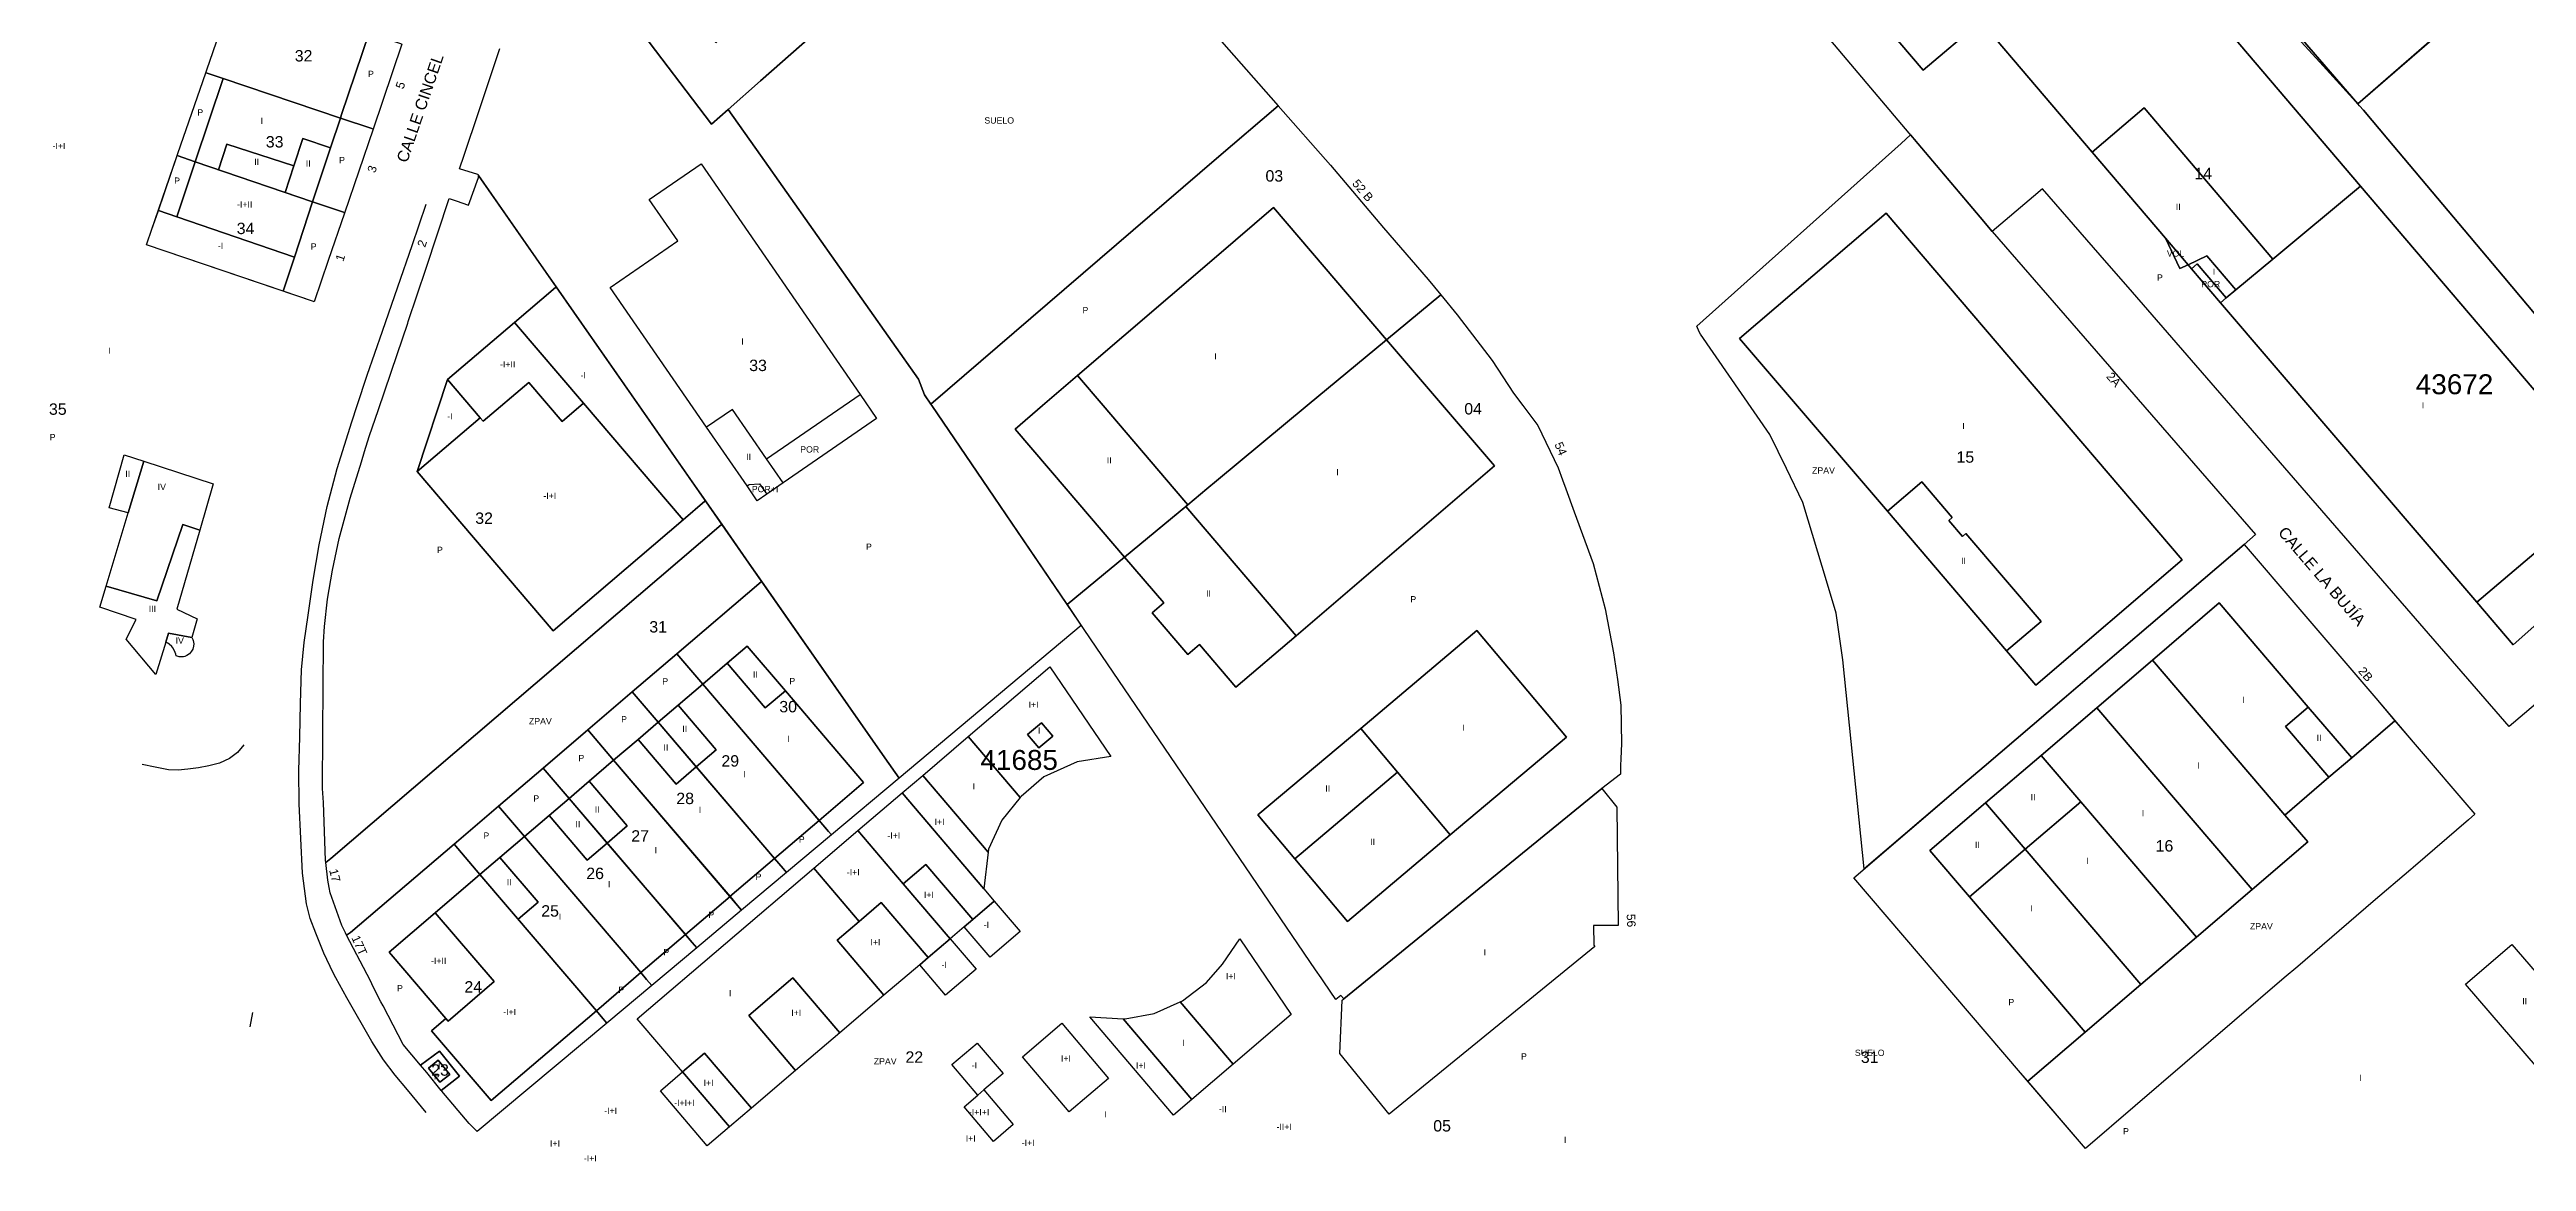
# Model space of a CAD drawing. Header units: millimetres. Extents: x 2440 to 3220, y 1839 to 2413.
# Drawn here: x 2441.9 to 2876.5, y 1838.8 to 2033.8 of the extents above; entities that cross this region are included whole.
import ezdxf
from ezdxf.enums import TextEntityAlignment as Align

# ---------------------------------------------------------------- set-up
doc = ezdxf.new("R2010")
doc.units = ezdxf.units.MM
for name, color, linetype in [('140200', 6, 'Continuous'), ('145101', 6, 'Continuous'), ('145201', 1, 'Continuous'), ('BORDILLO', 8, 'Continuous'), ('PG-AA', 8, 'Continuous'), ('PG-LI', 4, 'Continuous'), ('PG-LP', 6, 'Continuous'), ('TXT_CALLE', 7, 'Continuous'), ('TXT_NUM_POLICIA', 7, 'Continuous')]:
    doc.layers.add(name, color=color, linetype=linetype)
doc.styles.add('Arial', font='Arial Regular.ttf')
doc.styles.get("Standard").update_dxf_attribs({"font": 'ARIAL.TTF'})

msp = doc.modelspace()

# ---------------------------------------------------------------- linework, layer by layer
at = {"layer": '140200'}
for points in [[(2846.89, 2024.3), (2840.81, 2030.95), (2836.37, 2035.82), (2817.51, 2056.44), (2835.25, 2071.77), (2836.37, 2072.73), (2866.42, 2098.7), (2870.46, 2102.19), (2896.52, 2124.71), (2901.45, 2128.97), (2907.76, 2121.56), (2924.26, 2102.19), (2929.63, 2095.87), (2846.89, 2024.3), (2846.89, 2024.3)], [(2791.6, 2009.39), (2790.02, 2008.05), (2782.73, 2001.91), (2780.64, 2004.42), (2731.72, 2062.28), (2729.56, 2064.85), (2737.59, 2071.77), (2740.27, 2074.07), (2774.82, 2103.84), (2787.42, 2090.46), (2801.91, 2074.07), (2803.95, 2071.77), (2806.59, 2068.78), (2817.51, 2056.44), (2836.37, 2035.82), (2840.81, 2030.95), (2847.23, 2023.93), (2847.9, 2023.19), (2852.16, 2018.13), (2872.39, 1994.07), (2879.73, 1985.34)], [(2930.61, 2094.73), (2950.74, 2071.77), (2957.26, 2064.34), (2961.37, 2059.65), (2963.86, 2056.81), (2961.37, 2054.69), (2958.74, 2052.46), (2928.23, 2026.54), (2926.91, 2025.41), (2925.17, 2023.93), (2918.33, 2018.13), (2907.75, 2009.14), (2879.73, 1985.34), (2872.39, 1994.07), (2852.16, 2018.13), (2847.9, 2023.19), (2847.23, 2023.93), (2846.89, 2024.3), (2929.63, 2095.87), (2930.61, 2094.73), (2930.61, 2094.73)], [(2596.52, 1971.6), (2595.38, 1973.27), (2594.38, 1976.02), (2566.64, 2015.29), (2560.97, 2023.32), (2566.64, 2028.31), (2581.14, 2041.07), (2588.67, 2047.69), (2616.05, 2071.78), (2616.48, 2072.16), (2616.78, 2071.78), (2623.53, 2063.23), (2640.34, 2043.32), (2642.33, 2041.07), (2646.64, 2036.21), (2651.84, 2030.35), (2657.44, 2023.97), (2646.64, 2014.69), (2596.52, 1971.6), (2596.52, 1971.6)], [(2531.69, 2055.38), (2558.02, 2020.72), (2560.97, 2023.32), (2566.64, 2015.29), (2594.38, 1976.02), (2595.38, 1973.27), (2596.52, 1971.6), (2596.67, 1971.38), (2606.63, 1956.74), (2620.24, 1936.74), (2620.44, 1936.45), (2622.92, 1932.81), (2590.94, 1906.02), (2588.45, 1909.59), (2564.61, 1943.71), (2557.62, 1953.72), (2517.13, 2011.71), (2517.13, 2011.84), (2517.01, 2011.88), (2513.8, 2012.89), (2514.62, 2015.31), (2517.19, 2022.94), (2517.96, 2025.21), (2520.9, 2033.98)], [(2581.14, 2041.07), (2566.64, 2028.31), (2560.97, 2023.32), (2558.02, 2020.72), (2531.69, 2055.38)], [(2469.47, 2030.27), (2474.46, 2044.72), (2497.96, 2036.74), (2503.44, 2034.88), (2503.72, 2034.79), (2498.67, 2019.88), (2498.41, 2019.97), (2492.92, 2021.81), (2472.32, 2028.73), (2469.53, 2029.67), (2469.3, 2029.75), (2469.47, 2030.27), (2469.47, 2030.27)], [(2498.41, 2019.97), (2498.67, 2019.88), (2493.62, 2005.15), (2493.46, 2005.28), (2488.01, 2007.1), (2467.46, 2014.15), (2464.29, 2015.23), (2464.41, 2015.58), (2469.3, 2029.75), (2469.53, 2029.67), (2472.32, 2028.73), (2492.92, 2021.81), (2498.41, 2019.97), (2498.41, 2019.97)], [(2596.67, 1971.38), (2596.52, 1971.6), (2646.64, 2014.69), (2657.44, 2023.97), (2666.63, 2013.52), (2675.93, 2002.55), (2683.81, 1993.48), (2686.01, 1990.8), (2676.5, 1982.92), (2662.58, 1971.38), (2646.64, 1958.17), (2644.92, 1956.74), (2641.59, 1953.98), (2630.52, 1944.8), (2620.44, 1936.45), (2606.63, 1956.74), (2596.67, 1971.38), (2596.67, 1971.38)], [(2766.77, 2017.37), (2768.43, 2018.85), (2780.64, 2004.42), (2782.73, 2001.91), (2828.93, 1948.77), (2826.97, 1947), (2810.19, 1932.68), (2795.37, 1920.03), (2781.33, 1908.05), (2777.61, 1904.88), (2760.27, 1890.1), (2756.52, 1926.75), (2755.39, 1934.98), (2753.86, 1940.06), (2749.55, 1954.37), (2746.64, 1960.33), (2743.73, 1966.28), (2731.57, 1983.9), (2731.31, 1984.28), (2730.93, 1985.3), (2766.77, 2017.37), (2766.77, 2017.37)], [(2464.23, 2015.04), (2464.29, 2015.23), (2467.46, 2014.15), (2488.01, 2007.1), (2493.46, 2005.28), (2493.62, 2005.15), (2490.78, 1996.83), (2488.29, 1989.59), (2488.19, 1989.63), (2458.89, 1999.57), (2459.01, 1999.91), (2459.78, 2002.16), (2464.23, 2015.04), (2464.23, 2015.04)], [(2517.13, 2011.71), (2528.55, 1995.35), (2554.75, 1957.83), (2557.62, 1953.72), (2559.83, 1950.56), (2559.74, 1950.48), (2491.21, 1891.92), (2490.37, 1891.2), (2490.32, 1891.59), (2489.94, 1901.73), (2489.76, 1904.21), (2489.84, 1914.01), (2489.97, 1929.94), (2490.11, 1932.61), (2490.68, 1937.43), (2491.54, 1942.51), (2492.72, 1948.07), (2494.62, 1955.13), (2496.59, 1961.51), (2497.16, 1963.32), (2497.98, 1965.96), (2499.59, 1970.67), (2502.87, 1980.35), (2504.74, 1985.85), (2504.82, 1986.09), (2507.95, 1995.5), (2512.01, 2007.71), (2513.25, 2007.27), (2515.4, 2006.51), (2517.13, 2011.37), (2517.13, 2011.71), (2517.13, 2011.71)], [(2883.9, 1923.88), (2873.49, 1915.07), (2836.36, 1957.83), (2824.6, 1971.37), (2806.59, 1992.12), (2804.9, 1994.07), (2801.7, 1997.75), (2791.6, 2009.39), (2791.6, 2009.39)], [(2717.59, 1909.41), (2717.55, 1908.26), (2717.53, 1906.74), (2714.23, 1904.18), (2668.97, 1867.29), (2668.46, 1867.88), (2667.58, 1867.19), (2665.47, 1870.29), (2665, 1870.98), (2664.03, 1872.41), (2646.64, 1897.96), (2620.44, 1936.45), (2630.52, 1944.8), (2641.59, 1953.98), (2644.92, 1956.74), (2646.64, 1958.17), (2662.58, 1971.38), (2676.5, 1982.92), (2686.01, 1990.8), (2688.89, 1987.29), (2695.02, 1979.26), (2698.77, 1973.52), (2700.37, 1971.37), (2703, 1967.86), (2706.58, 1960.44), (2707.35, 1958.34), (2707.94, 1956.74), (2709.4, 1952.76), (2712.72, 1943.64), (2714.85, 1935.71), (2716.3, 1928.02), (2717, 1923.34), (2717.6, 1918.79), (2717.7, 1912.12), (2717.59, 1909.41), (2717.59, 1909.41)], [(2491.21, 1891.92), (2559.74, 1950.48), (2559.83, 1950.56), (2564.61, 1943.71), (2566.82, 1940.55), (2566.73, 1940.47), (2551.94, 1927.83), (2544.12, 1921.15), (2536.32, 1914.47), (2528.49, 1907.79), (2520.68, 1901.12), (2512.86, 1894.44), (2494.7, 1878.92), (2494.01, 1878.48), (2493.81, 1878.88), (2493.64, 1879.21), (2493.17, 1880.15), (2491.13, 1885.89), (2490.95, 1886.81), (2490.71, 1888.15), (2490.37, 1891.2), (2491.21, 1891.92), (2491.21, 1891.92)], [(2799.1, 1841.03), (2787.74, 1854.32), (2758.47, 1888.56), (2777.61, 1904.88), (2781.33, 1908.05), (2795.37, 1920.03), (2797.86, 1922.16), (2810.19, 1932.68), (2826.97, 1947), (2836.36, 1936.02), (2850.04, 1920.03), (2856.61, 1912.35), (2867.46, 1899.67), (2866.32, 1898.69), (2856.61, 1890.36), (2856.19, 1890), (2849.61, 1884.36), (2836.36, 1872.99), (2834.01, 1870.97), (2799.1, 1841.03), (2799.1, 1841.03)], [(2566.73, 1940.47), (2566.82, 1940.55), (2588.45, 1909.59), (2590.94, 1906.02), (2579.07, 1896.07), (2578.59, 1896.63), (2556.49, 1922.51), (2551.94, 1927.83), (2566.73, 1940.47), (2566.73, 1940.47)], [(2578.59, 1896.63), (2579.07, 1896.07), (2571.18, 1889.46), (2570.6, 1890.14), (2569.09, 1891.91), (2548.67, 1915.83), (2544.12, 1921.15), (2551.94, 1927.83), (2556.49, 1922.51), (2578.59, 1896.63), (2578.59, 1896.63)], [(2570.6, 1890.14), (2571.18, 1889.46), (2563.31, 1882.87), (2562.62, 1883.67), (2540.85, 1909.15), (2536.32, 1914.47), (2544.12, 1921.15), (2548.67, 1915.83), (2569.09, 1891.91), (2570.6, 1890.14), (2570.6, 1890.14)], [(2562.62, 1883.67), (2563.31, 1882.87), (2555.43, 1876.26), (2554.63, 1877.19), (2533.03, 1902.47), (2528.49, 1907.79), (2536.32, 1914.47), (2540.85, 1909.15), (2562.62, 1883.67), (2562.62, 1883.67)], [(2554.63, 1877.19), (2555.43, 1876.26), (2547.55, 1869.66), (2546.65, 1870.71), (2545.65, 1871.9), (2525.22, 1895.79), (2520.68, 1901.12), (2528.49, 1907.79), (2533.03, 1902.47), (2554.63, 1877.19), (2554.63, 1877.19)], [(2546.65, 1870.71), (2547.55, 1869.66), (2539.67, 1863.06), (2538.67, 1864.23), (2537.84, 1865.22), (2517.41, 1889.12), (2512.86, 1894.44), (2520.68, 1901.12), (2525.22, 1895.79), (2545.65, 1871.9), (2546.65, 1870.71), (2546.65, 1870.71)], [(2494.7, 1878.92), (2512.86, 1894.44), (2517.41, 1889.12), (2537.84, 1865.22), (2538.67, 1864.23), (2539.67, 1863.06), (2516.94, 1844.01), (2515.53, 1845.46), (2510.73, 1851.09), (2510.61, 1851.24), (2513.81, 1853.77), (2510.29, 1858.15), (2506.95, 1855.69), (2503.93, 1859.3), (2500.43, 1866.06), (2500.03, 1866.79), (2498.69, 1869.43), (2498.2, 1870.44), (2494.01, 1878.48), (2494.7, 1878.92), (2494.7, 1878.92)], [(2510.61, 1851.24), (2508.07, 1854.37), (2506.95, 1855.69), (2510.29, 1858.15), (2513.81, 1853.77), (2510.61, 1851.24), (2510.61, 1851.24)]]:
    msp.add_lwpolyline(points, dxfattribs=at)
at = {"layer": 'BORDILLO'}
msp.add_line((2477.08, 1862.37), (2477.56, 1864.89), dxfattribs=at)
for points in [[(2507.95, 1847.39), (2506.31, 1849.35), (2504.68, 1851.33), (2502.53, 1853.93), (2500.48, 1856.6), (2498.42, 1859.84), (2494.04, 1867.48), (2492.12, 1870.98), (2491.64, 1871.85), (2490.02, 1875.3), (2488.6, 1878.85), (2487.62, 1881.37), (2486.96, 1883.97), (2486.61, 1886.66), (2486.26, 1889.35), (2485.96, 1895.44), (2485.66, 1901.52), (2485.63, 1907.37), (2485.79, 1913.23), (2485.89, 1919.12), (2486.1, 1925.01), (2486.57, 1929.81), (2487.24, 1934.59), (2488.15, 1940.77), (2489.19, 1946.93), (2490.58, 1953.68), (2492.35, 1960.35), (2494.91, 1968.54), (2495.86, 1971.38), (2497.62, 1976.68), (2500.32, 1984.43), (2503, 1992.18), (2505.48, 1999.44), (2507.95, 2006.7)], [(2475.99, 1911.89), (2474.88, 1910.5), (2473.47, 1909.44), (2471.69, 1908.66), (2469.85, 1908.16), (2468.01, 1907.83), (2466.15, 1907.58), (2464.43, 1907.41), (2462.73, 1907.5), (2460.43, 1907.97), (2458.14, 1908.44)]]:
    msp.add_lwpolyline(points, dxfattribs=at)
at = {"layer": 'PG-LI'}
for p, q in [((2547.11, 2007.52, 586.17), (2556.2, 2013.79, 586.17)), ((2556.2, 2013.79, 586.17), (2584.1, 1973.33, 586.17)), ((2552.1, 2000.28, 586.17), (2547.11, 2007.52, 586.17)), ((2540.25, 1992.11, 586.17), (2552.1, 2000.28, 586.17)), ((2557.17, 1967.56, 586.17), (2540.25, 1992.11, 586.17)), ((2567.68, 1962, 586.17), (2584.1, 1973.33, 586.17)), ((2584.1, 1973.33, 586.17), (2587, 1969.12, 586.17)), ((2561.7, 1970.68, 586.17), (2557.17, 1967.56, 586.17)), ((2567.68, 1962, 586.17), (2561.7, 1970.68, 586.17)), ((2587, 1969.12, 586.17), (2570.58, 1957.8, 586.17)), ((2564.27, 1957.27, 586.17), (2557.17, 1967.56, 586.17)), ((2570.58, 1957.8, 586.17), (2567.68, 1962, 586.17)), ((2564.27, 1957.27, 586.17), (2564.62, 1957.52, 586.17)), ((2566.06, 1954.68, 586.17), (2564.27, 1957.27, 586.17)), ((2564.62, 1957.52, 586.17), (2566.48, 1957.66, 586.17)), ((2567.74, 1955.84, 586.17), (2566.06, 1954.68, 586.17)), ((2566.48, 1957.66, 586.17), (2567.74, 1955.84, 586.17)), ((2570.58, 1957.8, 586.17), (2567.74, 1955.84, 586.17))]:
    msp.add_line(p, q, dxfattribs=at)
for points in [[(2846.89, 2024.3), (2840.81, 2030.95), (2836.37, 2035.82), (2817.51, 2056.44), (2835.25, 2071.77), (2836.37, 2072.73), (2866.42, 2098.7), (2870.46, 2102.19), (2896.52, 2124.71), (2901.45, 2128.97), (2907.76, 2121.56), (2924.26, 2102.19), (2929.63, 2095.87), (2928.38, 2094.79), (2904.14, 2122.86), (2822.61, 2052.41), (2846.89, 2024.3), (2846.89, 2024.3)], [(2846.89, 2024.3), (2822.61, 2052.41), (2904.14, 2122.86), (2928.38, 2094.79), (2920.82, 2088.25), (2911.71, 2098.81), (2912.46, 2099.46), (2909.85, 2102.49), (2909.09, 2101.82), (2899.94, 2112.43), (2888.59, 2102.62), (2879.49, 2094.77), (2876.54, 2092.21), (2841.67, 2062.08), (2839.41, 2060.12), (2843.97, 2054.82), (2860.32, 2035.91), (2846.89, 2024.3), (2846.89, 2024.3)], [(2791.6, 2009.39), (2790.02, 2008.05), (2782.73, 2001.91), (2780.64, 2004.42), (2731.72, 2062.28), (2729.56, 2064.85), (2737.59, 2071.77), (2740.27, 2074.07), (2774.82, 2103.84), (2787.42, 2090.46), (2801.91, 2074.07), (2803.95, 2071.77), (2806.59, 2068.78), (2817.51, 2056.44), (2836.37, 2035.82), (2840.81, 2030.95), (2847.23, 2023.93), (2847.9, 2023.19), (2852.16, 2018.13), (2872.39, 1994.07), (2879.73, 1985.34)], [(2930.61, 2094.73), (2950.74, 2071.77), (2957.26, 2064.34), (2961.37, 2059.65), (2963.86, 2056.81), (2961.37, 2054.69), (2958.74, 2052.46), (2928.23, 2026.54), (2926.91, 2025.41), (2925.17, 2023.93), (2918.33, 2018.13), (2907.75, 2009.14), (2879.73, 1985.34), (2872.39, 1994.07), (2852.16, 2018.13), (2847.9, 2023.19), (2847.23, 2023.93), (2846.89, 2024.3), (2929.63, 2095.87), (2930.61, 2094.73), (2930.61, 2094.73)], [(2847.4, 2009.86), (2781.51, 2087.24), (2747.07, 2057.89), (2770.66, 2030.18), (2780.74, 2038.77), (2800.28, 2015.83), (2813.16, 2000.72), (2815.69, 1995.39), (2817.11, 1996.07), (2817.72, 1995.36), (2822.79, 1989.42), (2867.79, 1936.86), (2874.17, 1929.4), (2883.08, 1937.27)], [(2800.28, 2015.83), (2780.74, 2038.77), (2770.66, 2030.18), (2747.07, 2057.89), (2781.51, 2087.24), (2847.4, 2009.86), (2832.01, 1997.08), (2809.41, 2023.61), (2800.28, 2015.83), (2800.28, 2015.83)], [(2584.44, 2043.97), (2581.14, 2041.07), (2566.64, 2028.31), (2560.97, 2023.32), (2558.02, 2020.72), (2531.69, 2055.38), (2529.4, 2058.38), (2530.46, 2061.82), (2531.07, 2062.36), (2531.92, 2061.39), (2541.48, 2069.81), (2543.54, 2067.47), (2536.08, 2060.91), (2545.79, 2049.88), (2558.81, 2035.07), (2566.49, 2041.82), (2558.15, 2051.29), (2585.22, 2075.1), (2597.06, 2061.64), (2581.19, 2047.67), (2584.44, 2043.97), (2584.44, 2043.97)], [(2596.52, 1971.6), (2595.38, 1973.27), (2594.38, 1976.02), (2566.64, 2015.29), (2560.97, 2023.32), (2566.64, 2028.31), (2581.14, 2041.07), (2588.67, 2047.69), (2616.05, 2071.78), (2616.48, 2072.16), (2616.78, 2071.78), (2623.53, 2063.23), (2640.34, 2043.32), (2642.33, 2041.07), (2646.64, 2036.21), (2651.84, 2030.35), (2657.44, 2023.97), (2646.64, 2014.69), (2596.52, 1971.6), (2596.52, 1971.6)], [(2531.69, 2055.38), (2558.02, 2020.72), (2560.97, 2023.32), (2566.64, 2015.29), (2594.38, 1976.02), (2595.38, 1973.27), (2596.52, 1971.6), (2596.67, 1971.38), (2606.63, 1956.74), (2620.24, 1936.74), (2620.44, 1936.45), (2622.92, 1932.81), (2590.94, 1906.02), (2588.45, 1909.59), (2564.61, 1943.71), (2557.62, 1953.72), (2517.13, 2011.71), (2517.13, 2011.84), (2517.01, 2011.88), (2513.8, 2012.89), (2514.62, 2015.31), (2517.19, 2022.94), (2517.96, 2025.21), (2520.9, 2033.98)], [(2469.47, 2030.27), (2474.46, 2044.72), (2497.96, 2036.74), (2493.13, 2022.44), (2492.92, 2021.81), (2472.32, 2028.73), (2469.53, 2029.67), (2469.3, 2029.75), (2469.47, 2030.27), (2469.47, 2030.27)], [(2493.13, 2022.44), (2497.96, 2036.74), (2503.44, 2034.88), (2503.72, 2034.79), (2498.67, 2019.88), (2498.41, 2019.97), (2492.92, 2021.81), (2493.13, 2022.44), (2493.13, 2022.44)], [(2467.46, 2014.15), (2464.29, 2015.23), (2464.41, 2015.58), (2469.3, 2029.75), (2469.53, 2029.67), (2472.32, 2028.73), (2467.46, 2014.15), (2467.46, 2014.15)], [(2471.53, 2012.75), (2467.46, 2014.15), (2472.32, 2028.73), (2492.92, 2021.81), (2491.18, 2016.6), (2486.31, 2018.2), (2484.75, 2013.4), (2472.99, 2017.21), (2471.53, 2012.75), (2471.53, 2012.75)], [(2492.92, 2021.81), (2498.41, 2019.97), (2498.67, 2019.88), (2493.62, 2005.15), (2493.46, 2005.28), (2488.01, 2007.1), (2491.18, 2016.6), (2492.92, 2021.81), (2492.92, 2021.81)], [(2596.52, 1971.6), (2646.64, 2014.69), (2657.44, 2023.97), (2666.63, 2013.52), (2675.93, 2002.55), (2683.81, 1993.48), (2686.01, 1990.8), (2676.5, 1982.92), (2656.65, 2006.1), (2646.64, 1997.53), (2622.24, 1976.63), (2616.11, 1971.38), (2611.29, 1967.25), (2620.29, 1956.74), (2630.52, 1944.8), (2620.44, 1936.45), (2606.63, 1956.74), (2596.67, 1971.38), (2596.52, 1971.6), (2596.52, 1971.6)], [(2813.16, 2000.72), (2800.28, 2015.83), (2809.41, 2023.61), (2832.01, 1997.08), (2825.48, 1991.66), (2820.4, 1997.63), (2817.11, 1996.07), (2813.16, 2000.72), (2813.16, 2000.72)], [(2483.22, 2008.74), (2471.53, 2012.75), (2472.99, 2017.21), (2484.75, 2013.4), (2483.22, 2008.74), (2483.22, 2008.74)], [(2488.01, 2007.1), (2483.22, 2008.74), (2484.75, 2013.4), (2486.31, 2018.2), (2491.18, 2016.6), (2488.01, 2007.1), (2488.01, 2007.1)], [(2766.77, 2017.37), (2768.43, 2018.85), (2780.64, 2004.42), (2782.73, 2001.91), (2828.93, 1948.77), (2826.97, 1947), (2810.19, 1932.68), (2795.37, 1920.03), (2781.33, 1908.05), (2777.61, 1904.88), (2760.27, 1890.1), (2756.52, 1926.75), (2755.39, 1934.98), (2753.86, 1940.06), (2749.55, 1954.37), (2746.64, 1960.33), (2743.73, 1966.28), (2731.57, 1983.9), (2731.31, 1984.28), (2730.93, 1985.3), (2766.77, 2017.37), (2766.77, 2017.37)], [(2464.23, 2004.47), (2460.97, 2005.59), (2464.23, 2015.04), (2464.29, 2015.23), (2467.46, 2014.15), (2464.23, 2004.47), (2464.23, 2004.47)], [(2484.85, 1997.4), (2464.23, 2004.47), (2467.46, 2014.15), (2488.01, 2007.1), (2484.85, 1997.4), (2484.85, 1997.4)], [(2517.13, 2011.71), (2528.55, 1995.35), (2530.76, 1992.19), (2530.67, 1992.11), (2523.48, 1985.97), (2511.73, 1975.93), (2506.38, 1959.8), (2530.26, 1931.86), (2553.06, 1951.35), (2556.86, 1954.59), (2556.96, 1954.67), (2557.62, 1953.72), (2559.83, 1950.56), (2559.74, 1950.48), (2491.21, 1891.92), (2490.37, 1891.2), (2490.32, 1891.59), (2489.94, 1901.73), (2489.76, 1904.21), (2489.84, 1914.01), (2489.97, 1929.94), (2490.11, 1932.61), (2490.68, 1937.43), (2491.54, 1942.51), (2492.72, 1948.07), (2494.62, 1955.13), (2496.59, 1961.51), (2497.16, 1963.32), (2497.98, 1965.96), (2499.59, 1970.67), (2502.87, 1980.35), (2504.74, 1985.85), (2504.82, 1986.09), (2507.95, 1995.5), (2512.01, 2007.71), (2513.25, 2007.27), (2515.4, 2006.51), (2517.13, 2011.37), (2517.13, 2011.71), (2517.13, 2011.71)], [(2883.9, 1923.88), (2873.49, 1915.07), (2836.36, 1957.83), (2824.6, 1971.37), (2806.59, 1992.12), (2804.9, 1994.07), (2801.7, 1997.75), (2791.6, 2009.39), (2791.6, 2009.39)], [(2867.79, 1936.86), (2822.79, 1989.42), (2823.81, 1990.28), (2825.48, 1991.66), (2832.01, 1997.08), (2847.4, 2009.86), (2892.05, 1957.45), (2867.79, 1936.86), (2867.79, 1936.86)], [(2892.05, 1957.45), (2847.4, 2009.86), (2847.4, 2009.86)], [(2482.9, 1991.42), (2458.89, 1999.57), (2459.01, 1999.91), (2459.78, 2002.16), (2460.97, 2005.59), (2464.23, 2004.47), (2484.85, 1997.4), (2482.9, 1991.42), (2482.9, 1991.42)], [(2488.01, 2007.1), (2493.46, 2005.28), (2493.62, 2005.15), (2490.78, 1996.83), (2488.29, 1989.59), (2488.19, 1989.63), (2482.9, 1991.42), (2484.85, 1997.4), (2488.01, 2007.1), (2488.01, 2007.1)], [(2622.24, 1976.63), (2646.64, 1997.53), (2656.65, 2006.1), (2676.5, 1982.92), (2662.58, 1971.38), (2646.64, 1958.17), (2644.92, 1956.74), (2641.59, 1953.98), (2639.24, 1956.74), (2626.73, 1971.38), (2622.24, 1976.63), (2622.24, 1976.63)], [(2785.29, 1928.34), (2790.42, 1922.34), (2816.11, 1944.31), (2764.12, 2005.11), (2738.43, 1983.14), (2764.36, 1952.82), (2785.29, 1928.34), (2785.29, 1928.34)], [(2764.36, 1952.82), (2738.43, 1983.14), (2764.12, 2005.11), (2816.11, 1944.31), (2790.42, 1922.34), (2785.29, 1928.34), (2791.33, 1933.51), (2778.14, 1948.93), (2777.53, 1948.41), (2775.13, 1951.22), (2775.74, 1951.73), (2770.4, 1957.98), (2764.36, 1952.82), (2764.36, 1952.82)], [(2813.16, 2000.72), (2817.11, 1996.07), (2815.69, 1995.39), (2813.16, 2000.72), (2813.16, 2000.72)], [(2817.72, 1995.36), (2817.11, 1996.07), (2820.4, 1997.63), (2825.48, 1991.66), (2823.81, 1990.28), (2818.74, 1996.23), (2817.72, 1995.36), (2817.72, 1995.36)], [(2822.79, 1989.42), (2817.72, 1995.36), (2818.74, 1996.23), (2823.81, 1990.28), (2822.79, 1989.42), (2822.79, 1989.42)], [(2530.67, 1992.11), (2530.76, 1992.19), (2554.75, 1957.83), (2556.96, 1954.67), (2556.86, 1954.59), (2553.06, 1951.35), (2535.58, 1971.81), (2523.48, 1985.97), (2530.67, 1992.11), (2530.67, 1992.11)], [(2676.5, 1982.92), (2686.01, 1990.8), (2688.89, 1987.29), (2695.02, 1979.26), (2698.77, 1973.52), (2700.37, 1971.37), (2703, 1967.86), (2706.58, 1960.44), (2707.35, 1958.34), (2707.94, 1956.74), (2709.4, 1952.76), (2712.72, 1943.64), (2714.85, 1935.71), (2716.3, 1928.02), (2717, 1923.34), (2717.6, 1918.79), (2717.7, 1912.12), (2717.59, 1909.41), (2717.55, 1908.26), (2717.53, 1906.74), (2714.23, 1904.18), (2668.97, 1867.29), (2668.46, 1867.88), (2667.58, 1867.19), (2665.47, 1870.29), (2665, 1870.98), (2664.03, 1872.41), (2646.64, 1897.96), (2620.44, 1936.45), (2630.52, 1944.8), (2637.42, 1936.75), (2635.36, 1934.99), (2641.6, 1927.69), (2643.66, 1929.45), (2650.06, 1921.98), (2660.6, 1931.01), (2695.42, 1960.82), (2676.5, 1982.92), (2676.5, 1982.92)], [(2517.45, 1969.25), (2511.73, 1975.93), (2523.48, 1985.97), (2535.58, 1971.81), (2531.82, 1968.59), (2525.97, 1975.44), (2517.99, 1968.62), (2517.45, 1969.25), (2517.45, 1969.25)], [(2660.6, 1931.01), (2641.24, 1953.68), (2641.59, 1953.98), (2644.92, 1956.74), (2646.64, 1958.17), (2662.58, 1971.38), (2676.5, 1982.92), (2695.42, 1960.82), (2660.6, 1931.01), (2660.6, 1931.01)], [(2506.38, 1959.8), (2511.73, 1975.93), (2517.45, 1969.25), (2506.38, 1959.8), (2506.38, 1959.8)], [(2553.06, 1951.35), (2530.26, 1931.86), (2506.38, 1959.8), (2517.45, 1969.25), (2517.99, 1968.62), (2525.97, 1975.44), (2531.82, 1968.59), (2535.58, 1971.81), (2553.06, 1951.35), (2553.06, 1951.35)], [(2630.52, 1944.8), (2620.29, 1956.74), (2611.29, 1967.25), (2616.11, 1971.38), (2622.24, 1976.63), (2626.73, 1971.38), (2639.24, 1956.74), (2641.59, 1953.98), (2630.52, 1944.8), (2630.52, 1944.8)], [(2468.23, 1949.49), (2465.26, 1950.49), (2460.71, 1937.11), (2451.82, 1939.72), (2455.7, 1952.53), (2458.44, 1961.6), (2470.59, 1957.65), (2468.23, 1949.49), (2468.23, 1949.49)], [(2455.7, 1952.53), (2452.36, 1953.42), (2454.95, 1962.73), (2458.44, 1961.6), (2455.7, 1952.53), (2455.7, 1952.53)], [(2785.29, 1928.34), (2764.36, 1952.82), (2770.4, 1957.98), (2775.74, 1951.73), (2775.13, 1951.22), (2777.53, 1948.41), (2778.14, 1948.93), (2791.33, 1933.51), (2785.29, 1928.34), (2785.29, 1928.34)], [(2892.05, 1957.45), (2898.23, 1950.19), (2889.1, 1942.32), (2888.73, 1941.6), (2888.29, 1940.91), (2887.8, 1940.27), (2887.25, 1939.68), (2886.6, 1939.07), (2886.01, 1938.62), (2885.32, 1938.19), (2884.6, 1937.82), (2883.86, 1937.51), (2883.08, 1937.27), (2874.17, 1929.4), (2867.79, 1936.86), (2892.05, 1957.45), (2892.05, 1957.45)], [(2660.6, 1931.01), (2650.06, 1921.98), (2643.66, 1929.45), (2641.6, 1927.69), (2635.36, 1934.99), (2637.42, 1936.75), (2630.52, 1944.8), (2641.24, 1953.68), (2660.6, 1931.01), (2660.6, 1931.01)], [(2462.26, 1929.85), (2460.52, 1924.2), (2455.35, 1930.41), (2457.08, 1933.82), (2450.7, 1936.02), (2451.82, 1939.72), (2460.71, 1937.11), (2465.26, 1950.49), (2468.23, 1949.49), (2464.22, 1935.65), (2467.79, 1933.99), (2466.82, 1930.66), (2462.75, 1931.42), (2462.26, 1929.85), (2462.26, 1929.85)], [(2491.21, 1891.92), (2559.74, 1950.48), (2559.83, 1950.56), (2564.61, 1943.71), (2566.82, 1940.55), (2566.73, 1940.47), (2551.94, 1927.83), (2544.12, 1921.15), (2536.32, 1914.47), (2528.49, 1907.79), (2520.68, 1901.12), (2512.86, 1894.44), (2494.7, 1878.92), (2494.01, 1878.48), (2493.81, 1878.88), (2493.64, 1879.21), (2493.17, 1880.15), (2491.13, 1885.89), (2490.95, 1886.81), (2490.71, 1888.15), (2490.37, 1891.2), (2491.21, 1891.92), (2491.21, 1891.92)], [(2788.99, 1852.86), (2787.74, 1854.32), (2758.47, 1888.56), (2777.61, 1904.88), (2781.33, 1908.05), (2795.37, 1920.03), (2797.86, 1922.16), (2810.19, 1932.68), (2826.97, 1947), (2836.36, 1936.02), (2850.04, 1920.03), (2853.41, 1916.09), (2845.83, 1909.6), (2838.22, 1918.49), (2822.59, 1936.75), (2810.86, 1926.71), (2801.1, 1918.37), (2791.33, 1910.01), (2781.57, 1901.67), (2771.79, 1893.33), (2778.76, 1885.19), (2799.05, 1861.46), (2788.99, 1852.86), (2788.99, 1852.86)], [(2566.73, 1940.47), (2566.82, 1940.55), (2588.45, 1909.59), (2590.94, 1906.02), (2579.07, 1896.07), (2578.59, 1896.63), (2576.91, 1898.61), (2584.72, 1905.28), (2570.99, 1921.34), (2564.3, 1929.18), (2560.78, 1926.18), (2556.49, 1922.51), (2551.94, 1927.83), (2566.73, 1940.47), (2566.73, 1940.47)], [(2834.08, 1899.55), (2810.86, 1926.71), (2822.59, 1936.75), (2838.22, 1918.49), (2834.23, 1915.07), (2841.83, 1906.18), (2834.08, 1899.55), (2834.08, 1899.55)], [(2466.82, 1930.66), (2467, 1930.32), (2467.06, 1930.14), (2467.17, 1929.56), (2467.15, 1929.18), (2467, 1928.62), (2466.81, 1928.27), (2466.44, 1927.83), (2465.96, 1927.51), (2465.59, 1927.36), (2465.41, 1927.32), (2465.02, 1927.27), (2464.63, 1927.3), (2464.08, 1927.46), (2464.02, 1927.76), (2463.81, 1928.33), (2463.5, 1928.85), (2463.31, 1929.09), (2462.87, 1929.51), (2462.62, 1929.68), (2462.26, 1929.85), (2462.75, 1931.42), (2466.82, 1930.66), (2466.82, 1930.66)], [(2671.94, 1914.74), (2653.92, 1899.58), (2660.4, 1891.88), (2669.64, 1880.9), (2687.67, 1896.06), (2708.07, 1913.22), (2692.35, 1931.9), (2671.94, 1914.74), (2671.94, 1914.74)], [(2678.4, 1907.07), (2671.94, 1914.74), (2692.35, 1931.9), (2708.07, 1913.22), (2687.67, 1896.06), (2678.4, 1907.07), (2678.4, 1907.07)], [(2548.67, 1915.83), (2544.12, 1921.15), (2551.94, 1927.83), (2556.49, 1922.51), (2552.19, 1918.84), (2548.67, 1915.83), (2548.67, 1915.83)], [(2576.91, 1898.61), (2556.49, 1922.51), (2560.78, 1926.18), (2567.47, 1918.34), (2570.99, 1921.34), (2584.72, 1905.28), (2576.91, 1898.61), (2576.91, 1898.61)], [(2570.99, 1921.34), (2567.47, 1918.34), (2560.78, 1926.18), (2564.3, 1929.18), (2570.99, 1921.34), (2570.99, 1921.34)], [(2612.18, 1902.62), (2603.06, 1913.31), (2617.41, 1925.53), (2628.08, 1909.81), (2622.2, 1908.86), (2616.37, 1906.25), (2612.34, 1902.82), (2612.18, 1902.62), (2612.18, 1902.62)], [(2828.36, 1886.49), (2801.1, 1918.37), (2810.86, 1926.71), (2834.08, 1899.55), (2838.12, 1894.83), (2828.36, 1886.49), (2828.36, 1886.49)], [(2540.85, 1909.15), (2536.32, 1914.47), (2544.12, 1921.15), (2548.67, 1915.83), (2545.14, 1912.82), (2540.85, 1909.15), (2540.85, 1909.15)], [(2555.35, 1907.99), (2558.88, 1911.01), (2552.19, 1918.84), (2556.49, 1922.51), (2576.91, 1898.61), (2569.09, 1891.91), (2555.35, 1907.99), (2555.35, 1907.99)], [(2555.35, 1907.99), (2548.67, 1915.83), (2552.19, 1918.84), (2558.88, 1911.01), (2555.35, 1907.99), (2555.35, 1907.99)], [(2798.28, 1901.89), (2791.33, 1910.01), (2801.1, 1918.37), (2828.36, 1886.49), (2818.58, 1878.14), (2798.28, 1901.89), (2798.28, 1901.89)], [(2841.83, 1906.18), (2834.23, 1915.07), (2838.22, 1918.49), (2845.83, 1909.6), (2841.83, 1906.18), (2841.83, 1906.18)], [(2533.03, 1902.47), (2528.49, 1907.79), (2536.32, 1914.47), (2540.85, 1909.15), (2536.56, 1905.49), (2533.03, 1902.47), (2533.03, 1902.47)], [(2561.27, 1885.25), (2540.85, 1909.15), (2545.14, 1912.82), (2551.83, 1904.99), (2555.35, 1908), (2569.09, 1891.91), (2561.27, 1885.25), (2561.27, 1885.25)], [(2555.35, 1908), (2551.83, 1904.99), (2545.14, 1912.82), (2548.67, 1915.83), (2555.35, 1908), (2555.35, 1908)], [(2606.56, 1893.06), (2595.1, 1906.51), (2603.06, 1913.31), (2612.18, 1902.62), (2608.97, 1898.62), (2606.61, 1893.54), (2606.56, 1893.06), (2606.56, 1893.06)], [(2613.49, 1913.66), (2615.47, 1911.34), (2617.91, 1913.41), (2615.93, 1915.74), (2613.49, 1913.66), (2613.49, 1913.66)], [(2613.49, 1913.66), (2615.93, 1915.74), (2617.91, 1913.41), (2615.47, 1911.34), (2613.49, 1913.66), (2613.49, 1913.66)], [(2660.4, 1891.88), (2653.92, 1899.58), (2671.94, 1914.74), (2678.4, 1907.07), (2660.4, 1891.88), (2660.4, 1891.88)], [(2853.41, 1916.09), (2856.61, 1912.35), (2867.46, 1899.67), (2866.32, 1898.69), (2856.61, 1890.36), (2856.19, 1890), (2849.61, 1884.36), (2836.36, 1872.99), (2834.01, 1870.97), (2799.1, 1841.03), (2788.99, 1852.86), (2799.05, 1861.46), (2808.82, 1869.8), (2818.58, 1878.14), (2828.36, 1886.49), (2838.12, 1894.83), (2834.08, 1899.55), (2841.83, 1906.18), (2845.83, 1909.6), (2853.41, 1916.09), (2853.41, 1916.09)], [(2539.72, 1894.63), (2543.25, 1897.65), (2536.56, 1905.49), (2540.85, 1909.15), (2561.28, 1885.25), (2553.46, 1878.57), (2539.72, 1894.63), (2539.72, 1894.63)], [(2788.52, 1893.54), (2781.57, 1901.67), (2791.33, 1910.01), (2798.28, 1901.89), (2788.52, 1893.54), (2788.52, 1893.54)], [(2525.22, 1895.79), (2520.68, 1901.12), (2528.49, 1907.79), (2533.03, 1902.47), (2529.52, 1899.47), (2525.22, 1895.79), (2525.22, 1895.79)], [(2539.72, 1894.63), (2533.03, 1902.47), (2536.56, 1905.49), (2543.25, 1897.65), (2539.72, 1894.63), (2539.72, 1894.63)], [(2605.82, 1886.62), (2591.48, 1903.44), (2595.1, 1906.51), (2606.56, 1893.06), (2605.82, 1886.62), (2605.82, 1886.62)], [(2687.67, 1896.06), (2669.64, 1880.9), (2660.4, 1891.88), (2678.4, 1907.07), (2687.67, 1896.06), (2687.67, 1896.06)], [(2714.23, 1904.18), (2716.89, 1900.91), (2717.12, 1880.17), (2712.8, 1880.18), (2712.83, 1876.71), (2713.02, 1876.48), (2676.95, 1847.08), (2668.29, 1857.7), (2668.71, 1867.08), (2668.97, 1867.29), (2714.23, 1904.18), (2714.23, 1904.18)], [(2517.41, 1889.12), (2512.86, 1894.44), (2520.68, 1901.12), (2525.22, 1895.79), (2520.92, 1892.11), (2517.41, 1889.12), (2517.41, 1889.12)], [(2545.65, 1871.9), (2525.22, 1895.79), (2529.52, 1899.47), (2536.21, 1891.63), (2539.72, 1894.63), (2553.46, 1878.57), (2545.65, 1871.9), (2545.65, 1871.9)], [(2539.72, 1894.63), (2536.21, 1891.63), (2529.52, 1899.47), (2533.03, 1902.47), (2539.72, 1894.63), (2539.72, 1894.63)], [(2591.69, 1887.5), (2583.73, 1896.84), (2591.48, 1903.44), (2605.82, 1886.62), (2607.66, 1884.46), (2603.88, 1881.22), (2595.65, 1890.87), (2591.69, 1887.5), (2591.69, 1887.5)], [(2778.76, 1885.19), (2771.79, 1893.33), (2781.57, 1901.67), (2788.52, 1893.54), (2778.76, 1885.19), (2778.76, 1885.19)], [(2808.82, 1869.8), (2788.52, 1893.54), (2798.28, 1901.89), (2818.58, 1878.14), (2808.82, 1869.8), (2808.82, 1869.8)], [(2524.09, 1881.29), (2527.61, 1884.29), (2520.92, 1892.11), (2525.22, 1895.79), (2545.65, 1871.9), (2537.84, 1865.22), (2524.09, 1881.29), (2524.09, 1881.29)], [(2578.59, 1896.63), (2579.07, 1896.07), (2571.18, 1889.46), (2570.6, 1890.14), (2569.09, 1891.91), (2576.91, 1898.61), (2578.59, 1896.63), (2578.59, 1896.63)], [(2583.95, 1880.9), (2575.98, 1890.24), (2583.73, 1896.84), (2591.69, 1887.5), (2599.92, 1877.85), (2596.05, 1874.55), (2587.83, 1884.2), (2583.95, 1880.9), (2583.95, 1880.9)], [(2494.7, 1878.92), (2512.86, 1894.44), (2517.41, 1889.12), (2509.57, 1882.42), (2501.47, 1875.5), (2511.41, 1863.86), (2508.91, 1861.71), (2519.39, 1849.46), (2537.84, 1865.22), (2538.67, 1864.23), (2539.67, 1863.06), (2516.94, 1844.01), (2515.53, 1845.46), (2510.73, 1851.09), (2510.61, 1851.24), (2513.81, 1853.77), (2510.29, 1858.15), (2506.95, 1855.69), (2503.93, 1859.3), (2500.43, 1866.06), (2500.03, 1866.79), (2498.69, 1869.43), (2498.2, 1870.44), (2494.01, 1878.48), (2494.7, 1878.92), (2494.7, 1878.92)], [(2524.09, 1881.29), (2517.41, 1889.12), (2520.92, 1892.11), (2527.61, 1884.29), (2524.09, 1881.29), (2524.09, 1881.29)], [(2569.09, 1891.91), (2570.6, 1890.14), (2571.18, 1889.46), (2563.31, 1882.87), (2562.62, 1883.67), (2561.27, 1885.25), (2569.09, 1891.91), (2569.09, 1891.91)], [(2599.92, 1877.85), (2591.69, 1887.5), (2595.65, 1890.87), (2603.88, 1881.22), (2602.38, 1879.94), (2599.92, 1877.85), (2599.92, 1877.85)], [(2799.05, 1861.46), (2778.76, 1885.19), (2788.52, 1893.54), (2808.82, 1869.8), (2799.05, 1861.46), (2799.05, 1861.46)], [(2537.84, 1865.22), (2519.39, 1849.46), (2508.91, 1861.71), (2511.41, 1863.86), (2511.81, 1863.4), (2519.92, 1870.32), (2509.57, 1882.42), (2517.41, 1889.12), (2537.84, 1865.22), (2537.84, 1865.22)], [(2552.96, 1854.49), (2545, 1863.81), (2575.98, 1890.24), (2583.95, 1880.9), (2580.07, 1877.59), (2588.29, 1867.94), (2580.55, 1861.34), (2572.33, 1871), (2564.57, 1864.38), (2572.8, 1854.73), (2565.06, 1848.14), (2556.83, 1857.8), (2552.96, 1854.49), (2552.96, 1854.49)], [(2511.41, 1863.86), (2501.47, 1875.5), (2509.57, 1882.42), (2519.92, 1870.32), (2511.81, 1863.4), (2511.41, 1863.86), (2511.41, 1863.86)], [(2562.62, 1883.67), (2563.31, 1882.87), (2555.43, 1876.26), (2554.63, 1877.19), (2553.46, 1878.57), (2561.28, 1885.25), (2562.62, 1883.67), (2562.62, 1883.67)], [(2588.29, 1867.94), (2580.07, 1877.59), (2583.95, 1880.9), (2587.83, 1884.2), (2596.05, 1874.55), (2594.57, 1873.29), (2588.29, 1867.94), (2588.29, 1867.94)], [(2607.66, 1884.46), (2612.21, 1879.12), (2606.91, 1874.62), (2602.38, 1879.94), (2603.88, 1881.22), (2607.66, 1884.46), (2607.66, 1884.46)], [(2554.63, 1877.19), (2555.43, 1876.26), (2547.55, 1869.66), (2546.65, 1870.71), (2545.65, 1871.9), (2553.46, 1878.57), (2554.63, 1877.19), (2554.63, 1877.19)], [(2599.92, 1877.85), (2604.46, 1872.52), (2599.1, 1867.96), (2594.57, 1873.29), (2596.05, 1874.55), (2599.92, 1877.85), (2599.92, 1877.85)], [(2649.56, 1855.84), (2640.25, 1866.76), (2640.7, 1866.96), (2644.88, 1870.15), (2647.69, 1873.41), (2650.74, 1877.85), (2659.77, 1864.54), (2649.56, 1855.84), (2649.56, 1855.84)], [(2878.43, 1855.23), (2865.83, 1869.85), (2873.94, 1876.83), (2886.54, 1862.21), (2878.43, 1855.23), (2878.43, 1855.23)], [(2545.65, 1871.9), (2546.65, 1870.71), (2547.55, 1869.66), (2539.67, 1863.06), (2538.67, 1864.23), (2537.84, 1865.22), (2545.65, 1871.9), (2545.65, 1871.9)], [(2572.8, 1854.73), (2564.57, 1864.38), (2572.33, 1871), (2580.55, 1861.34), (2572.8, 1854.73), (2572.8, 1854.73)], [(2630.24, 1863.79), (2630.63, 1863.77), (2635.72, 1864.74), (2640.25, 1866.76), (2649.56, 1855.84), (2642.29, 1849.65), (2630.24, 1863.79), (2630.24, 1863.79)], [(2619.51, 1863.01), (2627.72, 1853.36), (2620.82, 1847.46), (2612.59, 1857.12), (2619.51, 1863.01), (2619.51, 1863.01)], [(2624.4, 1864.14), (2630.24, 1863.79), (2642.29, 1849.65), (2639.09, 1846.9), (2624.4, 1864.14), (2624.4, 1864.14)], [(2510.61, 1851.24), (2508.07, 1854.37), (2506.95, 1855.69), (2510.29, 1858.15), (2513.81, 1853.77), (2510.61, 1851.24), (2510.61, 1851.24)], [(2508.38, 1855.12), (2510.39, 1852.66), (2512.1, 1854.06), (2510.09, 1856.52), (2508.38, 1855.12), (2508.38, 1855.12)], [(2508.38, 1855.12), (2510.09, 1856.52), (2512.1, 1854.06), (2510.39, 1852.66), (2508.38, 1855.12), (2508.38, 1855.12)], [(2561.17, 1844.84), (2552.96, 1854.49), (2556.83, 1857.8), (2565.06, 1848.14), (2561.17, 1844.84), (2561.17, 1844.84)], [(2604.75, 1850.43), (2600.21, 1855.76), (2604.65, 1859.55), (2609.2, 1854.22), (2605.8, 1851.33), (2604.75, 1850.43), (2604.75, 1850.43)], [(2557.3, 1841.52), (2549.07, 1851.18), (2552.96, 1854.49), (2561.17, 1844.84), (2557.3, 1841.52), (2557.3, 1841.52)], [(2607.54, 1842.3), (2602.35, 1848.38), (2604.75, 1850.43), (2605.8, 1851.33), (2610.99, 1845.24), (2607.54, 1842.3), (2607.54, 1842.3)]]:
    msp.add_lwpolyline(points, dxfattribs=at)
at = {"layer": 'PG-LP'}
for points in [[(2930.6, 2094.73), (2950.73, 2071.77), (2957.25, 2064.34), (2961.36, 2059.65), (2963.85, 2056.81), (2961.36, 2054.69), (2958.73, 2052.46), (2928.23, 2026.54), (2926.9, 2025.41), (2925.16, 2023.93), (2918.33, 2018.13), (2907.75, 2009.14), (2879.73, 1985.34), (2872.39, 1994.07), (2852.16, 2018.13), (2847.9, 2023.19), (2847.22, 2023.93), (2846.89, 2024.3), (2929.63, 2095.87), (2930.6, 2094.73)], [(2531.68, 2055.38), (2558.02, 2020.72), (2560.97, 2023.32), (2566.64, 2015.29), (2594.38, 1976.02), (2595.38, 1973.27), (2596.52, 1971.6), (2596.67, 1971.38), (2606.63, 1956.74), (2620.24, 1936.74), (2620.44, 1936.45), (2622.91, 1932.81), (2590.94, 1906.02), (2588.45, 1909.59), (2564.61, 1943.71), (2557.62, 1953.72), (2517.13, 2011.71), (2517.13, 2011.84), (2517.01, 2011.88), (2513.8, 2012.89), (2514.61, 2015.31), (2517.19, 2022.94), (2517.96, 2025.21), (2520.9, 2033.98)]]:
    msp.add_lwpolyline(points, dxfattribs=at)

# ---------------------------------------------------------------- texts
at = {"layer": '145101'}
for s, p in [('43672', (2863.88, 1972.31)), ('41685', (2612.02, 1906.41))]:
    msp.add_text(s, height=3.5, dxfattribs=at).set_placement(p, align=Align.BOTTOM_CENTER)
at = {"layer": '145201'}
for s, p in [('32', (2486.46, 2031.13)), ('33', (2481.38, 2016.04)), ('03', (2656.79, 2010.06)), ('14', (2819.78, 2010.48)), ('34', (2476.28, 2000.85)), ('33', (2566.2, 1976.82)), ('35', (2443.33, 1969.15)), ('04', (2691.67, 1969.21)), ('15', (2778.04, 1960.75)), ('32', (2518.13, 1950.02)), ('31', (2548.67, 1930.96)), ('30', (2571.48, 1916.96)), ('29', (2561.32, 1907.44)), ('28', (2553.41, 1900.86)), ('27', (2545.51, 1894.28)), ('16', (2812.98, 1892.54)), ('26', (2537.61, 1887.71)), ('25', (2529.71, 1881.13)), ('24', (2516.23, 1867.81)), ('23', (2510.41, 1853.22)), ('22', (2593.62, 1855.49)), ('31', (2761.26, 1855.46)), ('05', (2686.23, 1843.43))]:
    msp.add_text(s, height=2, dxfattribs=at).set_placement(p, align=Align.BOTTOM_CENTER)
at = {"layer": 'PG-AA'}
for s, p in [('P', (2498.28, 2028.67)), ('P', (2468.32, 2021.91)), ('I', (2479.14, 2020.43)), ('SUELO', (2608.52, 2020.51)), ('-I+I', (2443.54, 2016.02)), ('II', (2478.22, 2013.26)), ('II', (2487.28, 2012.96)), ('P', (2493.2, 2013.55)), ('P', (2464.26, 2009.95)), ('-I+II', (2476.13, 2005.78)), ('II', (2815.4, 2005.34)), ('-I', (2471.87, 1998.5)), ('P', (2488.23, 1998.39)), ('VOL', (2814.93, 1997.18)), ('I', (2821.67, 1993.98)), ('P', (2812.18, 1992.95)), ('POR', (2821.1, 1991.8)), ('P', (2623.64, 1987.22)), ('I', (2452.42, 1980.12)), ('-I+II', (2522.27, 1977.72)), ('I', (2646.46, 1979.13)), ('-I', (2535.51, 1975.82)), ('-I', (2512.11, 1968.6)), ('I', (2858.34, 1970.53)), ('P', (2442.43, 1964.95)), ('I', (2777.72, 1966.91)), ('II', (2627.82, 1960.89)), ('I', (2667.88, 1958.79)), ('ZPAV', (2753.15, 1959.11)), ('II', (2455.61, 1958.53)), ('IV', (2461.58, 1956.23)), ('-I+I', (2529.66, 1954.67)), ('P', (2510.38, 1945.18)), ('II', (2777.72, 1943.25)), ('II', (2645.24, 1937.54)), ('III', (2459.93, 1934.86)), ('P', (2681.17, 1936.51)), ('IV', (2464.73, 1929.27)), ('P', (2549.91, 1922.11)), ('II', (2565.74, 1923.33)), ('P', (2572.2, 1922.17)), ('P', (2542.69, 1915.47)), ('I+I', (2614.54, 1918.03)), ('I', (2826.88, 1918.88)), ('ZPAV', (2528, 1915.13)), ('II', (2553.33, 1913.79)), ('I', (2571.57, 1912.05)), ('I', (2615.52, 1913.5)), ('I', (2690.01, 1913.99)), ('II', (2840.11, 1912.23)), ('P', (2535.19, 1908.66)), ('II', (2550.03, 1910.5)), ('I', (2818.97, 1907.34)), ('I', (2563.8, 1905.82)), ('I', (2604.06, 1903.7)), ('II', (2666.16, 1903.32)), ('P', (2527.28, 1901.57)), ('II', (2537.97, 1899.66)), ('I', (2556.03, 1899.57)), ('II', (2789.93, 1901.78)), ('I', (2809.21, 1898.99)), ('P', (2518.53, 1895.06)), ('II', (2534.59, 1897.05)), ('P', (2573.87, 1894.39)), ('-I+I', (2590.03, 1895.07)), ('I+I', (2598.06, 1897.46)), ('II', (2674.03, 1893.98)), ('I', (2548.26, 1892.49)), ('II', (2780.16, 1893.43)), ('I', (2799.45, 1890.64)), ('II', (2522.53, 1886.91)), ('I', (2540.07, 1886.53)), ('P', (2566.28, 1887.85)), ('-I+I', (2582.9, 1888.64)), ('I', (2531.46, 1880.84)), ('P', (2558, 1881.18)), ('I+I', (2596.18, 1884.68)), ('I', (2789.68, 1882.3)), ('I+I', (2586.79, 1876.35)), ('-I', (2606.27, 1879.41)), ('ZPAV', (2829.98, 1879.16)), ('-I+II', (2510.16, 1873.08)), ('P', (2550.1, 1874.6)), ('-I', (2598.88, 1872.41)), ('I', (2693.73, 1874.58)), ('P', (2503.38, 1868.29)), ('P', (2542.2, 1868.02)), ('I', (2561.3, 1867.44)), ('I+I', (2649.18, 1870.4)), ('-I+I', (2522.61, 1864.12)), ('I+I', (2572.9, 1863.99)), ('P', (2786.11, 1865.85)), ('II', (2876.18, 1866.03)), ('I', (2510.24, 1854.59)), ('ZPAV', (2588.51, 1855.46)), ('-I', (2604.16, 1854.76)), ('I+I', (2620.23, 1855.96)), ('I+I', (2633.39, 1854.71)), ('I', (2640.81, 1858.72)), ('P', (2700.59, 1856.32)), ('SUELO', (2761.26, 1856.96)), ('P', (2509.83, 1852.77)), ('I+I', (2557.52, 1851.69)), ('I', (2847.4, 1852.59)), ('-I+I', (2540.33, 1846.8)), ('-I+I+I', (2553.27, 1848.17)), ('-I+I+I', (2604.99, 1846.56)), ('I', (2627.21, 1846.17)), ('-II', (2647.74, 1847.09)), ('I+I', (2603.51, 1841.93)), ('-II+I', (2658.52, 1843.98)), ('I', (2707.83, 1841.68)), ('P', (2806.23, 1843.19)), ('I+I', (2530.57, 1841.07)), ('-I+I', (2536.76, 1838.45)), ('-I+I', (2613.6, 1841.18))]:
    msp.add_text(s, height=1.1, dxfattribs=at).set_placement(p, align=Align.BOTTOM_CENTER)
for s, p in [('I', (2563.27, 1982.04)), ('II', (2564.11, 1961.85)), ('POR', (2573.6, 1963.13)), ('POR+I', (2565.11, 1956.18)), ('P', (2585.14, 1946.07))]:
    msp.add_text(s, height=1.1, dxfattribs=at).set_placement(p)
at = {"layer": 'TXT_CALLE', "style": 'Arial'}
for s, rotation, p in [('CALLE CINCEL', 71.04, (2504.61, 2013.83, 581.33)), ('CALLE LA BUJÍA', 310.53, (2832.79, 1949.05, 1204.68))]:
    msp.add_text(s, height=2, rotation=rotation, dxfattribs=at).set_placement(p)
at = {"layer": 'TXT_NUM_POLICIA', "style": 'Arial'}
for s, rotation, p in [('5', 71.37, (2504.58, 2027.19)), ('3', 71.36, (2499.62, 2012.48)), ('52 B', 310.5541, (2671.41, 2008.33)), ('2', 72.21, (2508.39, 1999.44)), ('1', 71.36, (2494.03, 1996.94)), ('2A', 310.55, (2803.16, 1975.15)), ('54', 292.55, (2705.94, 1963.35)), ('2B', 310.55, (2847.37, 1923.47)), ('17', 285.03, (2490.79, 1888.64)), ('56', 272.44, (2718.21, 1880.99)), ('17T', 294.53, (2495.16, 1876.19))]:
    msp.add_text(s, height=1.5, rotation=rotation, dxfattribs=at).set_placement(p, align=Align.BOTTOM_CENTER)

doc.saveas('drawing.dxf')
